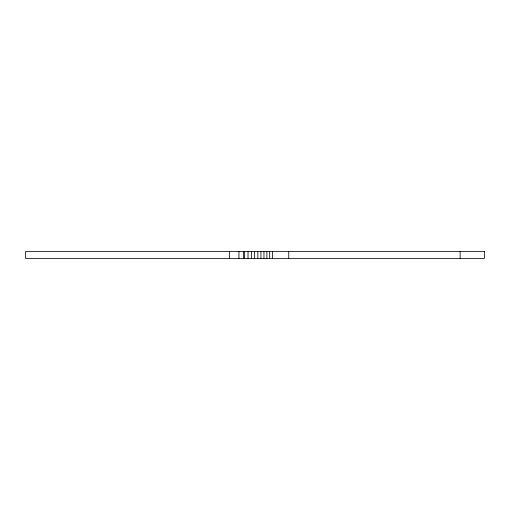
<?xml version="1.0" encoding="UTF-8"?>
<svg xmlns="http://www.w3.org/2000/svg" width="510" height="510" viewBox="0 0 510 510"><rect width="100%" height="100%" fill="white"/><g stroke="black" fill="none" stroke-linecap="round" stroke-linejoin="round"><path stroke-width="0.76" d="M460.116 251.628L460.116 258.372M288.749 251.628L288.749 258.372M272.404 251.628L272.404 258.372M269.688 251.628L269.688 258.372M266.87 251.628L266.87 258.372M263.95 251.628L263.95 258.372M260.935 251.628L260.935 258.372M257.83 251.628L257.83 258.372M254.637 251.628L254.637 258.372M251.373 251.628L251.373 258.372M248.026 251.628L248.026 258.372M244.615 251.628L244.615 258.372M243.608 251.628L243.608 258.372M238.967 251.628L238.967 258.372M229.347 251.628L229.347 258.372M484.5 251.628L25.5 251.628L25.5 258.372L484.5 258.372L484.5 251.628"/></g></svg>
